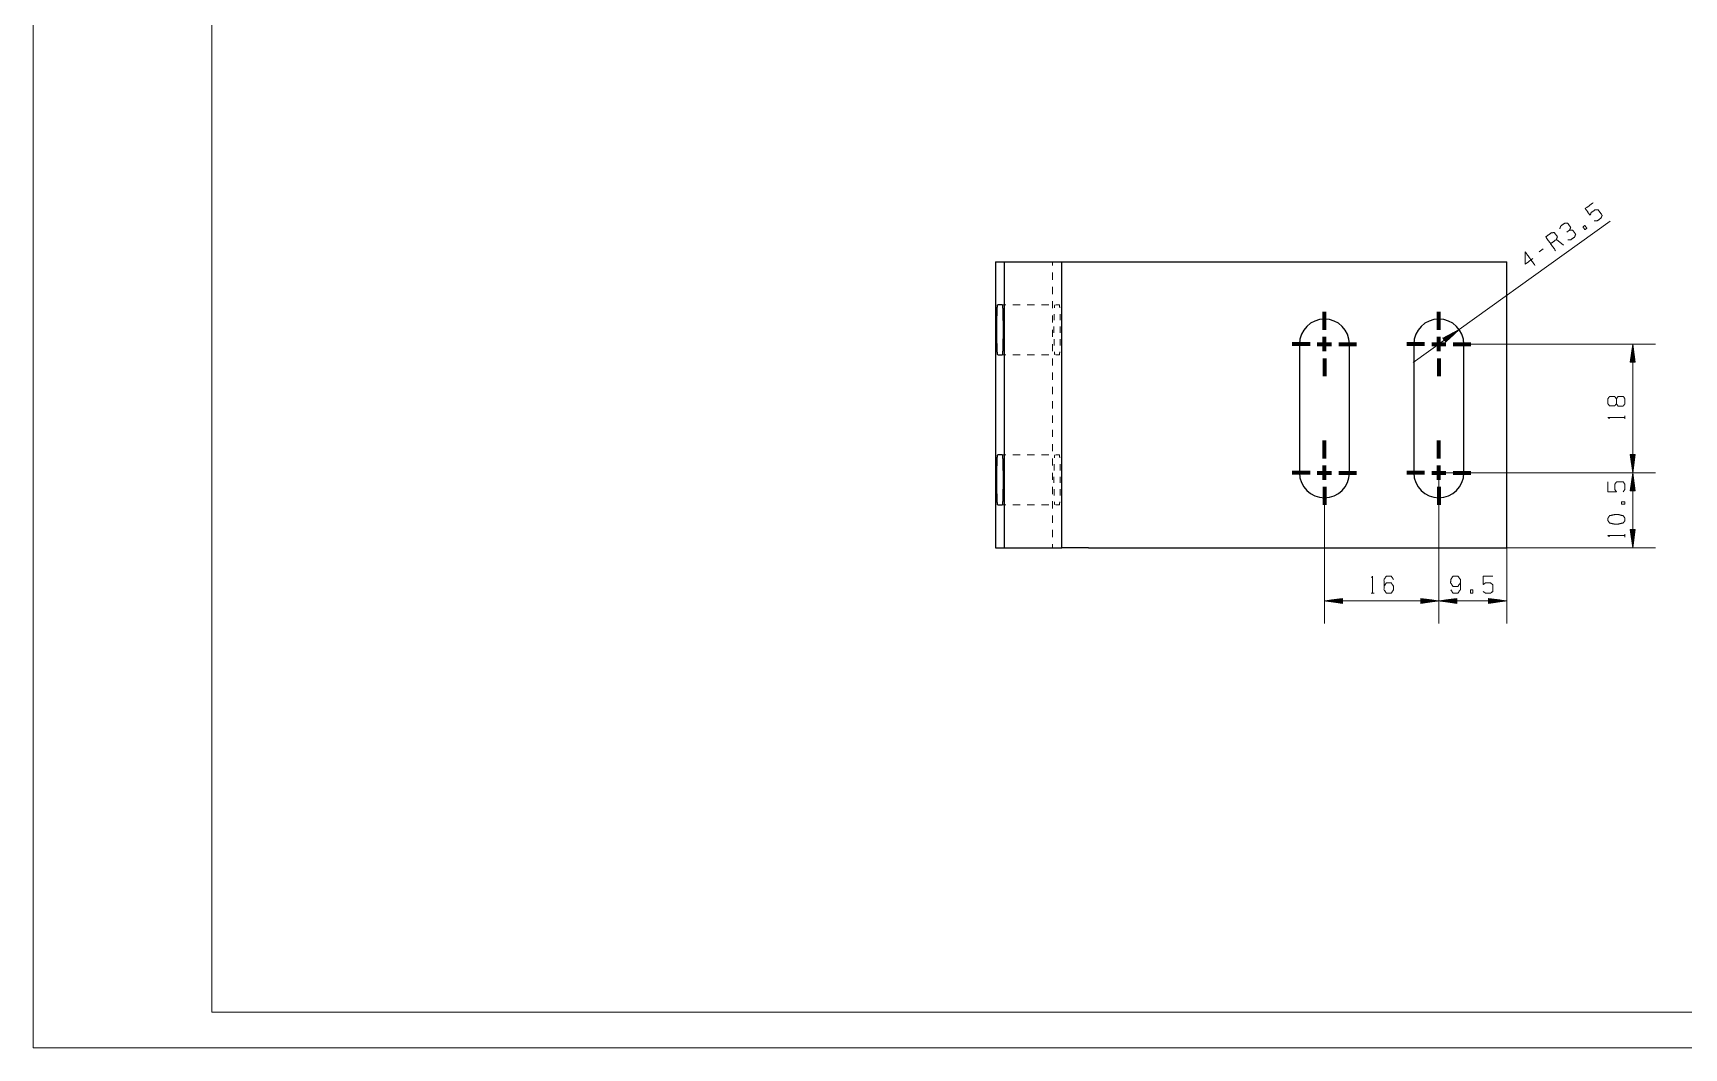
# Model space of a CAD drawing. Header units: millimetres. Extents: x 0 to 420, y 0 to 297.
# Drawn here: x 0 to 231, y 0 to 142 of the extents above; entities that cross this region are included whole.
import ezdxf

# ---------------------------------------------------------------- set-up
doc = ezdxf.new("R2010")
doc.units = ezdxf.units.MM
doc.layers.add('1', color=7, linetype='Continuous', true_color=0xffffff)

msp = doc.modelspace()

# ---------------------------------------------------------------- linework, layer by layer
at = {"layer": '1', "color": 132, "linetype": 'Continuous', "lineweight": 18}
for p, q in [((0, 297), (0, 0)), ((25, 292), (25, 5)), ((25, 5), (415, 5)), ((0, 0), (420, 0))]:
    msp.add_line(p, q, dxfattribs=at)
at = {"layer": '1', "color": 13, "linetype": 'Continuous', "lineweight": 18}
for p, q in [((193.09, 95.9), (220.67, 115.69)), ((199.54, 100.53), (197.28, 99.32)), ((197.28, 99.32), (197.31, 99.34)), ((197.28, 99.32), (197.31, 99.34)), ((197.31, 99.28), (197.65, 99.52)), ((197.34, 99.24), (198, 99.7)), ((197.37, 99.19), (198.34, 99.89)), ((197.4, 99.15), (198.68, 100.07)), ((197.43, 99.11), (199.03, 100.26)), ((197.46, 99.07), (199.37, 100.44)), ((197.49, 99.03), (199.4, 100.4)), ((197.52, 98.99), (199.11, 100.13)), ((197.55, 98.95), (198.83, 99.87)), ((197.58, 98.91), (198.55, 99.6)), ((197.61, 98.86), (198.26, 99.33)), ((197.67, 98.78), (199.54, 100.53)), ((197.28, 99.32), (197.67, 98.78)), ((197.64, 98.82), (197.98, 99.07)), ((197.67, 98.78), (197.69, 98.8)), ((197.67, 98.78), (197.69, 98.8)), ((201.2, 98.49), (227, 98.49)), ((223.83, 98.49), (223.49, 95.95)), ((223.65, 95.95), (223.65, 97.14)), ((223.7, 95.95), (223.7, 97.53)), ((223.75, 95.95), (223.75, 97.91)), ((223.8, 95.95), (223.8, 98.3)), ((224.16, 95.95), (223.83, 98.49)), ((223.83, 80.49), (223.83, 98.49)), ((223.85, 95.95), (223.85, 98.3)), ((223.9, 95.95), (223.9, 97.91)), ((223.96, 95.95), (223.96, 97.53)), ((224.01, 95.95), (224.01, 97.14)), ((223.49, 95.95), (224.16, 95.95)), ((223.5, 95.95), (223.5, 95.98)), ((223.5, 95.95), (223.5, 95.98)), ((223.55, 95.95), (223.55, 96.37)), ((223.6, 95.95), (223.6, 96.75)), ((224.06, 95.95), (224.06, 96.75)), ((224.11, 95.95), (224.11, 96.37)), ((224.16, 95.95), (224.16, 95.98)), ((224.16, 95.95), (224.16, 95.98)), ((223.49, 83.03), (223.83, 80.49)), ((224.16, 83.03), (223.49, 83.03)), ((223.5, 83.03), (223.5, 83)), ((223.5, 83.03), (223.5, 83)), ((223.55, 83.03), (223.55, 82.61)), ((223.6, 83.03), (223.6, 82.23)), ((223.65, 83.03), (223.65, 81.84)), ((223.7, 83.03), (223.7, 81.46)), ((223.75, 83.03), (223.75, 81.07)), ((223.8, 83.03), (223.8, 80.68)), ((223.83, 80.49), (224.16, 83.03)), ((223.85, 83.03), (223.85, 80.68)), ((223.9, 83.03), (223.9, 81.07)), ((223.96, 83.03), (223.96, 81.46)), ((224.01, 83.03), (224.01, 81.84)), ((224.06, 83.03), (224.06, 82.23)), ((224.11, 83.03), (224.11, 82.61)), ((224.16, 83.03), (224.16, 83)), ((224.16, 83.03), (224.16, 83)), ((196.7, 80.49), (196.7, 59.37)), ((196.7, 80.49), (196.7, 59.37)), ((196.7, 80.49), (227, 80.49)), ((201.2, 80.49), (227, 80.49)), ((223.83, 80.49), (223.49, 77.95)), ((223.6, 77.95), (223.6, 78.75)), ((223.65, 77.95), (223.65, 79.14)), ((223.7, 77.95), (223.7, 79.53)), ((223.75, 77.95), (223.75, 79.91)), ((223.8, 77.95), (223.8, 80.3)), ((224.16, 77.95), (223.83, 80.49)), ((223.83, 80.49), (223.83, 69.99)), ((223.85, 77.95), (223.85, 80.3)), ((223.9, 77.95), (223.9, 79.91)), ((223.96, 77.95), (223.96, 79.53)), ((224.01, 77.95), (224.01, 79.14)), ((224.06, 77.95), (224.06, 78.75)), ((223.49, 77.95), (224.16, 77.95)), ((223.5, 77.95), (223.5, 77.98)), ((223.5, 77.95), (223.5, 77.98)), ((223.55, 77.95), (223.55, 78.37)), ((224.11, 77.95), (224.11, 78.37)), ((224.16, 77.95), (224.16, 77.98)), ((224.16, 77.95), (224.16, 77.98)), ((180.7, 75.99), (180.7, 59.37)), ((223.49, 72.53), (223.83, 69.99)), ((224.16, 72.53), (223.49, 72.53)), ((223.5, 72.53), (223.5, 72.5)), ((223.5, 72.53), (223.5, 72.5)), ((223.55, 72.53), (223.55, 72.11)), ((223.6, 72.53), (223.6, 71.73)), ((223.65, 72.53), (223.65, 71.34)), ((223.7, 72.53), (223.7, 70.96)), ((223.75, 72.53), (223.75, 70.57)), ((223.8, 72.53), (223.8, 70.18)), ((223.83, 69.99), (224.16, 72.53)), ((223.85, 72.53), (223.85, 70.18)), ((223.9, 72.53), (223.9, 70.57)), ((223.96, 72.53), (223.96, 70.96)), ((224.01, 72.53), (224.01, 71.34)), ((224.06, 72.53), (224.06, 71.73)), ((224.11, 72.53), (224.11, 72.11)), ((224.16, 72.53), (224.16, 72.5)), ((224.16, 72.53), (224.16, 72.5)), ((206.2, 69.99), (206.2, 59.37)), ((206.2, 69.99), (227, 69.99)), ((183.24, 62.88), (180.7, 62.55)), ((180.7, 62.55), (183.24, 62.21)), ((196.7, 62.55), (180.7, 62.55)), ((183.24, 62.57), (180.89, 62.57)), ((183.24, 62.52), (180.89, 62.52)), ((183.24, 62.62), (181.27, 62.62)), ((183.24, 62.47), (181.27, 62.47)), ((183.24, 62.68), (181.66, 62.68)), ((183.24, 62.42), (181.66, 62.42)), ((183.24, 62.73), (182.05, 62.73)), ((183.24, 62.78), (182.43, 62.78)), ((183.24, 62.83), (182.82, 62.83)), ((183.24, 62.88), (183.2, 62.88)), ((183.24, 62.88), (183.2, 62.88)), ((183.24, 62.21), (183.24, 62.88)), ((194.16, 62.88), (194.19, 62.88)), ((194.16, 62.88), (194.19, 62.88)), ((194.16, 62.88), (194.16, 62.21)), ((196.7, 62.55), (194.16, 62.88)), ((194.16, 62.83), (194.57, 62.83)), ((194.16, 62.78), (194.96, 62.78)), ((194.16, 62.73), (195.35, 62.73)), ((194.16, 62.68), (195.73, 62.68)), ((194.16, 62.62), (196.12, 62.62)), ((194.16, 62.57), (196.5, 62.57)), ((194.16, 62.21), (196.7, 62.55)), ((194.16, 62.52), (196.5, 62.52)), ((194.16, 62.47), (196.12, 62.47)), ((194.16, 62.42), (195.73, 62.42)), ((199.24, 62.88), (196.7, 62.55)), ((196.7, 62.55), (199.24, 62.21)), ((196.7, 62.55), (206.2, 62.55)), ((199.24, 62.57), (196.89, 62.57)), ((199.24, 62.52), (196.89, 62.52)), ((199.24, 62.62), (197.27, 62.62)), ((199.24, 62.47), (197.27, 62.47)), ((199.24, 62.68), (197.66, 62.68)), ((199.24, 62.42), (197.66, 62.42)), ((199.24, 62.73), (198.05, 62.73)), ((199.24, 62.78), (198.43, 62.78)), ((199.24, 62.83), (198.82, 62.83)), ((199.24, 62.88), (199.2, 62.88)), ((199.24, 62.88), (199.2, 62.88)), ((199.24, 62.21), (199.24, 62.88)), ((203.66, 62.88), (203.69, 62.88)), ((203.66, 62.88), (203.69, 62.88)), ((203.66, 62.88), (203.66, 62.21)), ((206.2, 62.55), (203.66, 62.88)), ((203.66, 62.83), (204.07, 62.83)), ((203.66, 62.78), (204.46, 62.78)), ((203.66, 62.73), (204.85, 62.73)), ((203.66, 62.68), (205.23, 62.68)), ((203.66, 62.62), (205.62, 62.62)), ((203.66, 62.57), (206, 62.57)), ((203.66, 62.21), (206.2, 62.55)), ((203.66, 62.52), (206, 62.52)), ((203.66, 62.47), (205.62, 62.47)), ((203.66, 62.42), (205.23, 62.42)), ((183.24, 62.37), (182.05, 62.37)), ((183.24, 62.32), (182.43, 62.32)), ((183.24, 62.27), (182.82, 62.27)), ((183.24, 62.22), (183.2, 62.22)), ((183.24, 62.22), (183.2, 62.22)), ((194.16, 62.37), (195.35, 62.37)), ((194.16, 62.32), (194.96, 62.32)), ((194.16, 62.27), (194.57, 62.27)), ((194.16, 62.22), (194.19, 62.22)), ((194.16, 62.22), (194.19, 62.22)), ((199.24, 62.37), (198.05, 62.37)), ((199.24, 62.32), (198.43, 62.32)), ((199.24, 62.27), (198.82, 62.27)), ((199.24, 62.22), (199.2, 62.22)), ((199.24, 62.22), (199.2, 62.22)), ((203.66, 62.37), (204.85, 62.37)), ((203.66, 62.32), (204.46, 62.32)), ((203.66, 62.27), (204.07, 62.27)), ((203.66, 62.22), (203.69, 62.22)), ((203.66, 62.22), (203.69, 62.22))]:
    msp.add_line(p, q, dxfattribs=at)
at = {"layer": '1', "color": 95, "linetype": 'Continuous', "lineweight": 18}
for p, q in [((211.3, 111.79), (210.76, 111.4)), ((214.13, 112.34), (213.15, 113.12)), ((222.74, 88.01), (222.74, 88.43)), ((222.74, 71.48), (222.74, 71.91)), ((187.21, 63.64), (187.64, 63.64))]:
    msp.add_line(p, q, dxfattribs=at)
at = {"layer": '1', "color": 30, "linetype": 'Continuous', "lineweight": 25}
for p, q in [((134.66, 109.99), (134.66, 69.99)), ((134.67, 109.99), (135.94, 109.99)), ((135.94, 109.99), (143.94, 109.99)), ((135.94, 69.99), (135.94, 109.99)), ((143.94, 69.99), (143.94, 109.99)), ((147.66, 109.99), (206.2, 109.99)), ((206.2, 69.99), (206.2, 109.99)), ((135.61, 103.99), (134.98, 103.99)), ((177.2, 98.49), (177.2, 80.49)), ((184.2, 80.49), (184.2, 98.49)), ((193.2, 98.49), (193.2, 80.49)), ((200.2, 80.49), (200.2, 98.49)), ((134.98, 96.99), (135.61, 96.99)), ((135.61, 82.99), (134.98, 82.99)), ((134.98, 75.99), (135.61, 75.99)), ((134.67, 69.99), (135.94, 69.99)), ((135.94, 69.99), (143.94, 69.99)), ((147.66, 69.99), (206.2, 69.99))]:
    msp.add_line(p, q, dxfattribs=at)
at = {"layer": '1', "color": 43, "linetype": 'Continuous', "lineweight": 18}
for p, q in [((142.66, 109.99), (142.66, 109.49)), ((142.66, 108.49), (142.66, 107.49)), ((142.66, 106.49), (142.66, 105.49)), ((136.11, 103.99), (135.61, 103.99)), ((138.11, 103.99), (137.11, 103.99)), ((140.11, 103.99), (139.11, 103.99)), ((142.11, 103.99), (141.11, 103.99)), ((142.66, 104.49), (142.66, 103.49)), ((143.6, 103.99), (143.1, 103.99)), ((142.66, 102.49), (142.66, 101.49)), ((142.66, 100.49), (142.66, 99.49)), ((142.66, 98.49), (142.66, 97.49)), ((135.61, 96.99), (136.11, 96.99)), ((137.11, 96.99), (138.11, 96.99)), ((139.11, 96.99), (140.11, 96.99)), ((141.11, 96.99), (142.11, 96.99)), ((142.66, 96.49), (142.66, 95.49)), ((143.1, 96.99), (143.6, 96.99)), ((142.66, 94.49), (142.66, 93.49)), ((142.66, 92.49), (142.66, 91.49)), ((142.66, 90.49), (142.66, 89.49)), ((142.66, 88.49), (142.66, 87.49)), ((142.66, 86.49), (142.66, 85.49)), ((142.66, 84.49), (142.66, 83.49)), ((136.11, 82.99), (135.61, 82.99)), ((138.11, 82.99), (137.11, 82.99)), ((140.11, 82.99), (139.11, 82.99)), ((142.11, 82.99), (141.11, 82.99)), ((142.66, 82.49), (142.66, 81.49)), ((143.6, 82.99), (143.1, 82.99)), ((142.66, 80.49), (142.66, 79.49)), ((142.66, 78.49), (142.66, 77.49)), ((142.66, 76.49), (142.66, 75.49)), ((135.61, 75.99), (136.11, 75.99)), ((137.11, 75.99), (138.11, 75.99)), ((139.11, 75.99), (140.11, 75.99)), ((141.11, 75.99), (142.11, 75.99)), ((142.66, 74.49), (142.66, 73.49)), ((143.1, 75.99), (143.6, 75.99)), ((142.66, 72.49), (142.66, 71.49)), ((142.66, 70.49), (142.66, 69.99))]:
    msp.add_line(p, q, dxfattribs=at)
at = {"layer": '1', "color": 252, "linetype": 'Continuous', "lineweight": 70}
for p, q in [((180.7, 100.49), (180.7, 102.99)), ((196.7, 100.49), (196.7, 102.99)), ((180.7, 97.49), (180.7, 99.49)), ((196.7, 97.49), (196.7, 99.49)), ((178.7, 98.49), (176.2, 98.49)), ((179.7, 98.49), (181.7, 98.49)), ((182.7, 98.49), (185.2, 98.49)), ((194.7, 98.49), (192.2, 98.49)), ((195.7, 98.49), (197.7, 98.49)), ((198.7, 98.49), (201.2, 98.49)), ((180.7, 96.49), (180.7, 93.99)), ((196.7, 96.49), (196.7, 93.99)), ((180.7, 82.49), (180.7, 84.99)), ((196.7, 82.49), (196.7, 84.99)), ((180.7, 79.49), (180.7, 81.49)), ((196.7, 79.49), (196.7, 81.49)), ((178.7, 80.49), (176.2, 80.49)), ((179.7, 80.49), (181.7, 80.49)), ((182.7, 80.49), (185.2, 80.49)), ((194.7, 80.49), (192.2, 80.49)), ((195.7, 80.49), (197.7, 80.49)), ((198.7, 80.49), (201.2, 80.49)), ((180.7, 78.49), (180.7, 75.99)), ((196.7, 78.49), (196.7, 75.99))]:
    msp.add_line(p, q, dxfattribs=at)
at = {"layer": '1', "color": 30, "linetype": 'Continuous', "lineweight": 25}
for centre, start, end in [((180.7, 98.49), 0, 180), ((196.7, 98.49), 0, 180), ((180.7, 80.49), 180, 0), ((196.7, 80.49), 180, 0)]:
    msp.add_arc(centre, 3.5, start, end, dxfattribs=at)
at = {"layer": '1', "color": 13, "linetype": 'Continuous', "lineweight": 18}
msp.add_arc((196.7, 98.49), 3.5, 353.4367, 0, dxfattribs=at)
at = {"layer": '1', "color": 95, "linetype": 'Continuous', "lineweight": 18}
for points, knots in [([(218.44, 115.71), (218.84, 115.72), (219.4, 116.12), (219.55, 116.5), (218.99, 117.27), (218.57, 117.28), (218.01, 116.88), (217.87, 116.5), (217.19, 117.45), (218.29, 118.25)], [0, 0, 0.062228, 0.168343, 0.230571, 0.376815, 0.441266, 0.54738, 0.609608, 0.79049, 1, 1]), ([(213.04, 111.55), (211.65, 113.48), (212.47, 114.07), (212.87, 114.08), (213.3, 113.5), (213.15, 113.12), (212.34, 112.53)], [0, 0, 0.400953, 0.571038, 0.639278, 0.761674, 0.829918, 1, 1]), ([(215, 114.44), (215.15, 114.82), (214.72, 115.41), (214.32, 115.4), (213.76, 115), (213.62, 114.62)], [0, 0, 0.153874, 0.429854, 0.583729, 0.846128, 1, 1]), ([(214.75, 113.06), (215.14, 113.07), (215.7, 113.47), (215.85, 113.85), (215.42, 114.44), (215, 114.44), (214.59, 114.14)], [0, 0, 0.12412, 0.343689, 0.472447, 0.703378, 0.836733, 1, 1]), ([(217.14, 114.5), (217.41, 114.69), (217.13, 115.08), (216.86, 114.88), (217.14, 114.5)], [0, 0, 0.20709, 0.499999, 0.707086, 1, 1]), ([(209.87, 110.46), (208.78, 109.67), (208.77, 111.42), (210.15, 109.49)], [0, 0, 0.245869, 0.565294, 1, 1]), ([(221.54, 90.14), (221.31, 89.83), (220.59, 89.83), (220.36, 90.14), (220.36, 90.83), (220.59, 91.17), (221.31, 91.17), (221.54, 90.83), (221.54, 90.14), (221.79, 89.81), (222.49, 89.81), (222.74, 90.14), (222.74, 90.83), (222.51, 91.17), (221.79, 91.17), (221.54, 90.83)], [0, 0, 0.047573, 0.136085, 0.183658, 0.267814, 0.317165, 0.405677, 0.455027, 0.539184, 0.590297, 0.675755, 0.726868, 0.811024, 0.860375, 0.948887, 1, 1]), ([(220.56, 88.08), (220.36, 88.22), (222.74, 88.22)], [0, 0, 0.093493, 1, 1]), ([(222.51, 77.83), (222.74, 78.17), (222.74, 78.86), (222.51, 79.2), (221.56, 79.2), (221.31, 78.86), (221.31, 78.17), (221.54, 77.83), (220.36, 77.83), (220.36, 79.2)], [0, 0, 0.062228, 0.168343, 0.230571, 0.376818, 0.441267, 0.547382, 0.60961, 0.79049, 1, 1]), ([(222.74, 76.07), (222.74, 76.41), (222.26, 76.41), (222.26, 76.07), (222.74, 76.07)], [0, 0, 0.207086, 0.5, 0.707086, 1, 1]), ([(222.74, 74.13), (222.49, 74.47), (221.79, 74.64), (221.31, 74.64), (220.59, 74.47), (220.36, 74.13), (220.36, 73.79), (220.59, 73.46), (221.31, 73.28), (221.79, 73.3), (222.49, 73.46), (222.74, 73.79), (222.74, 74.13)], [0, 0, 0.067526, 0.18397, 0.260584, 0.380943, 0.446141, 0.500305, 0.565504, 0.685863, 0.76253, 0.878308, 0.945835, 1, 1]), ([(220.56, 71.55), (220.36, 71.69), (222.74, 71.69)], [0, 0, 0.093492, 1, 1]), ([(187.28, 65.82), (187.43, 66.02), (187.43, 63.64)], [0, 0, 0.093491, 1, 1]), ([(189.03, 64.59), (189.35, 65.07), (190.04, 65.07), (190.37, 64.59), (190.37, 64.12), (190.04, 63.64), (189.35, 63.64), (189.03, 64.12), (189.03, 65.54), (189.35, 66.02), (190.04, 66.02), (190.37, 65.54)], [0, 0, 0.076962, 0.169762, 0.248074, 0.312018, 0.39033, 0.48313, 0.560092, 0.751926, 0.828889, 0.921689, 1, 1]), ([(198.37, 64.12), (198.68, 63.64), (199.37, 63.64), (199.71, 64.12), (199.71, 65.54), (199.37, 66.02), (198.68, 66.02), (198.37, 65.54), (198.35, 65.07), (198.68, 64.59), (199.37, 64.59), (199.71, 65.07)], [0, 0, 0.076857, 0.169525, 0.247728, 0.439296, 0.517499, 0.610167, 0.687024, 0.750925, 0.829129, 0.921797, 1, 1]), ([(202.9, 63.87), (203.24, 63.64), (203.93, 63.64), (204.26, 63.87), (204.26, 64.82), (203.93, 65.07), (203.24, 65.07), (202.9, 64.84), (202.9, 66.02), (204.26, 66.02)], [0, 0, 0.062229, 0.168343, 0.230572, 0.376815, 0.441266, 0.54738, 0.609609, 0.790488, 1, 1]), ([(201.14, 63.64), (201.47, 63.64), (201.47, 64.12), (201.14, 64.12), (201.14, 63.64)], [0, 0, 0.207085, 0.5, 0.707085, 1, 1])]:
    msp.add_open_spline(points, degree=1, knots=knots, dxfattribs=at)
at = {"layer": '1', "color": 30, "linetype": 'Continuous', "lineweight": 25}
for points in [[(134.66, 109.99), (134.67, 109.99)], [(134.67, 69.99), (134.66, 69.99)]]:
    msp.add_open_spline(points, degree=1, dxfattribs=at)
for points, knots in [([(143.94, 109.99), (144.71, 109.99), (146.62, 109.99), (147.66, 109.99)], [0, 0, 0.20887, 0.720089, 1, 1]), ([(134.98, 96.99), (134.95, 97.09), (134.92, 97.39), (134.9, 97.87), (134.88, 98.5), (134.87, 99.25), (134.86, 100.07), (134.86, 100.91), (134.87, 101.73), (134.88, 102.48), (134.9, 103.11), (134.92, 103.59), (134.95, 103.89), (134.98, 103.99)], [0, 0, 0.015089, 0.057933, 0.126367, 0.216468, 0.323019, 0.439842, 0.560156, 0.676981, 0.783532, 0.873632, 0.942066, 0.98491, 1, 1]), ([(135.61, 103.99), (135.64, 103.89), (135.67, 103.59), (135.69, 103.11), (135.71, 102.48), (135.72, 101.73), (135.73, 100.91), (135.73, 100.07), (135.72, 99.25), (135.71, 98.5), (135.69, 97.87), (135.67, 97.39), (135.64, 97.09), (135.61, 96.99)], [0, 0, 0.015091, 0.057935, 0.126369, 0.216468, 0.323019, 0.439844, 0.560158, 0.676981, 0.783532, 0.873633, 0.942067, 0.984911, 1, 1]), ([(134.98, 75.99), (134.95, 76.09), (134.92, 76.39), (134.9, 76.87), (134.88, 77.5), (134.87, 78.25), (134.86, 79.07), (134.86, 79.91), (134.87, 80.73), (134.88, 81.48), (134.9, 82.11), (134.92, 82.59), (134.95, 82.89), (134.98, 82.99)], [0, 0, 0.015089, 0.057934, 0.126367, 0.216468, 0.323019, 0.439843, 0.560157, 0.67698, 0.783532, 0.873632, 0.942066, 0.984911, 1, 1]), ([(135.61, 82.99), (135.64, 82.89), (135.67, 82.59), (135.69, 82.11), (135.71, 81.48), (135.72, 80.73), (135.73, 79.91), (135.73, 79.07), (135.72, 78.25), (135.71, 77.5), (135.69, 76.87), (135.67, 76.39), (135.64, 76.09), (135.61, 75.99)], [0, 0, 0.01509, 0.057935, 0.126368, 0.216468, 0.32302, 0.439843, 0.560157, 0.676981, 0.783532, 0.873632, 0.942065, 0.98491, 1, 1]), ([(147.66, 69.99), (146.62, 69.99), (144.71, 69.99), (143.94, 69.99)], [0, 0, 0.279911, 0.79113, 1, 1])]:
    msp.add_open_spline(points, degree=1, knots=knots, dxfattribs=at)
at = {"layer": '1', "color": 43, "linetype": 'Continuous', "lineweight": 18}
for points, knots in [([(142.98, 103.99), (142.95, 103.89), (142.92, 103.59), (142.92, 103.56)], [0, 0, 0.241449, 0.926951, 1, 1]), ([(143.66, 103.56), (143.66, 103.59), (143.63, 103.89), (143.6, 103.99)], [0, 0, 0.073051, 0.758556, 1, 1]), ([(142.88, 102.68), (142.88, 102.48), (142.86, 101.81)], [0, 0, 0.231738, 1, 1]), ([(143.72, 101.81), (143.7, 102.48), (143.7, 102.68)], [0, 0, 0.768262, 1, 1]), ([(142.85, 100.93), (142.85, 100.91), (142.85, 100.07), (142.85, 100.05)], [0, 0, 0.018747, 0.981253, 1, 1]), ([(143.73, 100.05), (143.73, 100.07), (143.73, 100.91), (143.73, 100.93)], [0, 0, 0.018747, 0.981253, 1, 1]), ([(142.86, 99.18), (142.88, 98.5), (142.88, 98.3)], [0, 0, 0.76825, 1, 1]), ([(142.92, 97.42), (142.92, 97.39), (142.95, 97.09), (142.98, 96.99)], [0, 0, 0.073073, 0.758574, 1, 1]), ([(143.6, 96.99), (143.63, 97.09), (143.66, 97.39), (143.66, 97.42)], [0, 0, 0.241421, 0.926926, 1, 1]), ([(143.7, 98.3), (143.7, 98.5), (143.72, 99.18)], [0, 0, 0.23175, 1, 1]), ([(142.88, 81.68), (142.88, 81.48), (142.86, 80.81)], [0, 0, 0.231743, 1, 1]), ([(142.98, 82.99), (142.95, 82.89), (142.92, 82.59), (142.92, 82.56)], [0, 0, 0.241437, 0.926951, 1, 1]), ([(143.66, 82.56), (143.66, 82.59), (143.63, 82.89), (143.6, 82.99)], [0, 0, 0.073051, 0.758568, 1, 1]), ([(143.72, 80.81), (143.7, 81.48), (143.7, 81.68)], [0, 0, 0.768258, 1, 1]), ([(142.85, 79.93), (142.85, 79.91), (142.85, 79.07), (142.85, 79.05)], [0, 0, 0.018741, 0.981259, 1, 1]), ([(143.73, 79.05), (143.73, 79.07), (143.73, 79.91), (143.73, 79.93)], [0, 0, 0.018741, 0.981259, 1, 1]), ([(142.86, 78.18), (142.88, 77.5), (142.88, 77.3)], [0, 0, 0.768256, 1, 1]), ([(142.92, 76.42), (142.92, 76.39), (142.95, 76.09), (142.98, 75.99)], [0, 0, 0.073049, 0.758563, 1, 1]), ([(143.6, 75.99), (143.63, 76.09), (143.66, 76.39), (143.66, 76.42)], [0, 0, 0.241432, 0.926949, 1, 1]), ([(143.7, 77.3), (143.7, 77.5), (143.72, 78.18)], [0, 0, 0.231744, 1, 1])]:
    msp.add_open_spline(points, degree=1, knots=knots, dxfattribs=at)

doc.saveas('drawing.dxf')
